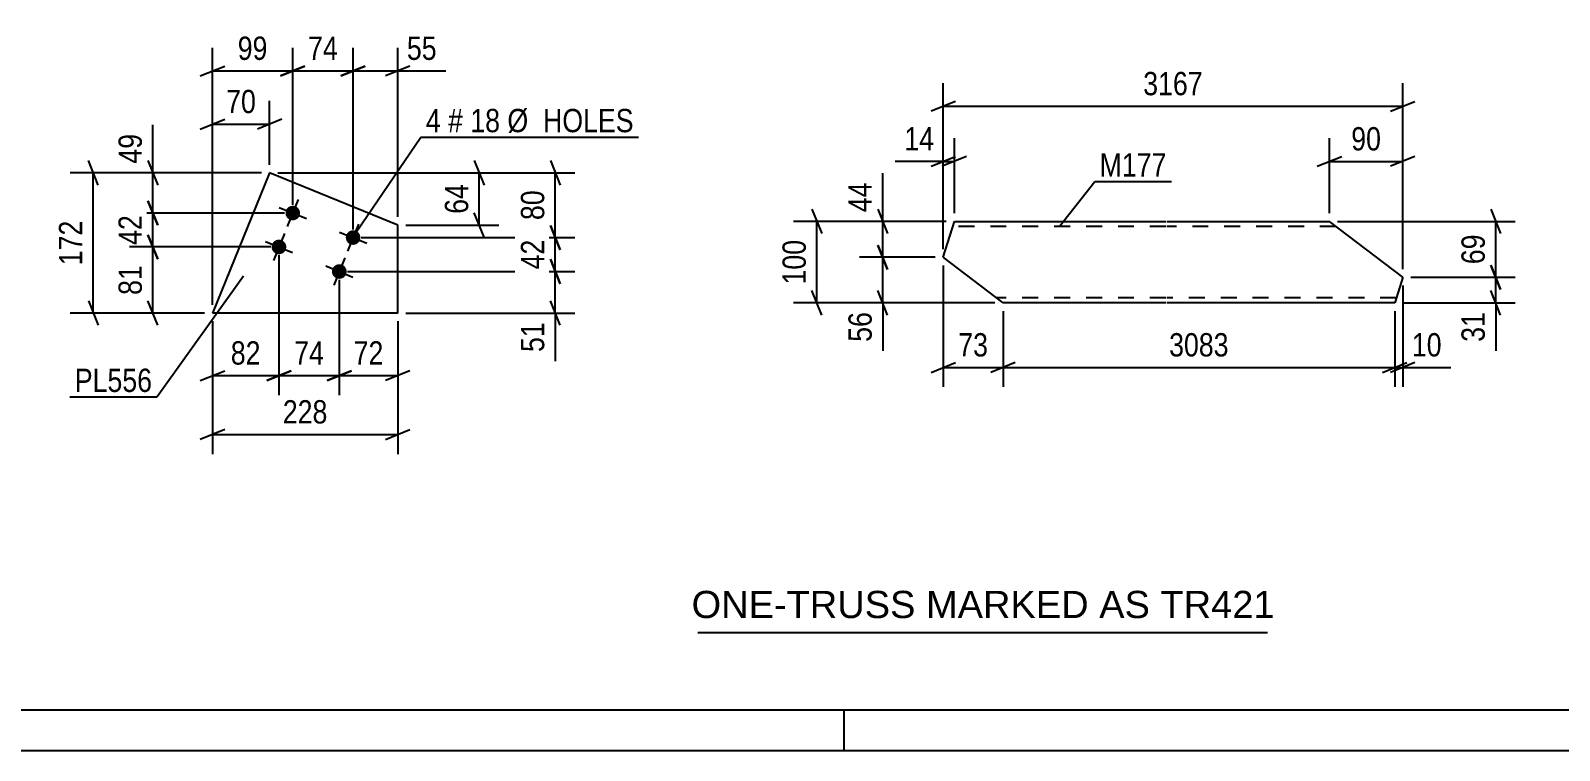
# Model space of a CAD drawing. Header units: millimetres. Extents: x 0 to 841, y 0 to 594.
# Drawn here: x 321 to 508.8, y 0 to 88.4 of the extents above; entities that cross this region are included whole.
import ezdxf

# ---------------------------------------------------------------- set-up
doc = ezdxf.new("R2010")
doc.units = ezdxf.units.MM
doc.linetypes.add('DXK_LINE_DOT2', pattern=[3.9198, 1.9599, -1.9599])
doc.styles.add('Arial', font='ARIAL.TTF', dxfattribs={"height": 0.2})
doc.styles.add('Arial Narrow', font='ARIALN.TTF', dxfattribs={"height": 0.2})

# ---------------------------------------------------------------- blocks, each defined once
blk = doc.blocks.new('Unknown-317311647-1113')
at = {"color": 5, "linetype": 'Continuous'}
for p, q in [((5, 5), (836, 5)), ((421, 0), (421, 5)), ((0, 0), (841, 0))]:
    blk.add_line(p, q, dxfattribs=at)
blk = doc.blocks.new('Part-317311647-6172 - 6166')
at = {"color": 2, "linetype": 'Continuous'}
for p, q in [((433.16, 60.56), (434.53, 64.96)), ((434.53, 64.96), (460.5, 64.96)), ((460.6, 64.96), (480.6, 64.96)), ((489.59, 58.11), (480.6, 64.96)), ((440.5, 54.96), (433.16, 60.56)), ((489.59, 58.11), (488.61, 54.96)), ((460.5, 54.96), (440.5, 54.96)), ((488.61, 54.96), (460.6, 54.96))]:
    blk.add_line(p, q, dxfattribs=at)
at = {"color": 7, "linetype": 'DXK_LINE_DOT2'}
for p, q in [((460.5, 64.36), (434.34, 64.36)), ((481.39, 64.36), (460.6, 64.36)), ((460.5, 55.56), (439.71, 55.56)), ((488.8, 55.56), (460.6, 55.56))]:
    blk.add_line(p, q, dxfattribs=at)
blk = doc.blocks.new('Part-317311647-11445 - 11444')
at = {"color": 2, "linetype": 'Continuous'}
for p, q in [((350.4, 70.93), (343.39, 53.71)), ((366.15, 64.52), (350.4, 70.93)), ((366.15, 53.71), (366.15, 64.52)), ((366.15, 53.71), (343.39, 53.71))]:
    blk.add_line(p, q, dxfattribs=at)
blk = doc.blocks.new('Bolt-317311647-11446 - 11444')
at = {"linetype": 'Continuous'}
for points in [[(354.08, 65.65, -1), (352.42, 66.33, -1)], [(361.49, 62.64, -1), (359.83, 63.32, -1)], [(352.39, 61.49, -1), (350.72, 62.17, -1)], [(359.8, 58.47, -1), (358.13, 59.15, -1)]]:
    blk.add_hatch(color=1, dxfattribs=at).paths.add_polyline_path(points)
at = {"color": 1, "linetype": 'Continuous'}
for p, q in [((353.93, 67.66), (352.57, 64.33)), ((351.58, 66.67), (354.92, 65.32)), ((361.34, 64.64), (359.98, 61.31)), ((349.89, 62.51), (353.22, 61.15)), ((352.23, 63.49), (350.87, 60.16)), ((358.99, 63.66), (362.33, 62.3)), ((359.64, 60.48), (358.28, 57.14)), ((357.3, 59.49), (360.63, 58.13))]:
    blk.add_line(p, q, dxfattribs=at)
blk = doc.blocks.new('StraightDimension-317311647-6255 - 6166')
at = {"color": 7, "linetype": 'Continuous'}
for p, q in [((500.42, 59.61), (501.62, 56.61)), ((490.59, 58.11), (503.42, 58.11)), ((501.62, 53.46), (500.42, 56.46)), ((501.02, 54.96), (501.02, 58.11)), ((489.61, 54.96), (503.42, 54.96))]:
    blk.add_line(p, q, dxfattribs=at)
at = {"color": 0}
blk.add_wipeout([(500.27, 54.44), (496.07, 54.44), (496.07, 49.58), (500.27, 49.58)], dxfattribs=at)
at = {"color": 7, "linetype": 'Continuous'}
blk.add_line((501.02, 54.96), (501.02, 49.06), dxfattribs=at)
blk.add_line((501.02, 54.96), (501.02, 49.06), dxfattribs=at)
at = {"color": 3, "style": 'Arial Narrow'}
blk.add_text('31', height=2.863, rotation=90.0002, dxfattribs=at).set_placement((499.67, 50.18))
blk = doc.blocks.new('StraightDimension-317311647-6231 - 6166')
at = {"color": 7, "linetype": 'Continuous'}
for p, q in [((500.42, 66.46), (501.62, 63.46)), ((481.6, 64.96), (503.42, 64.96)), ((501.02, 58.11), (501.02, 64.96)), ((501.62, 56.61), (500.42, 59.61)), ((490.59, 58.11), (503.42, 58.11))]:
    blk.add_line(p, q, dxfattribs=at)
at = {"color": 0}
blk.add_wipeout([(500.27, 63.96), (496.07, 63.96), (496.07, 59.11), (500.27, 59.11)], dxfattribs=at)
at = {"color": 3, "style": 'Arial Narrow'}
blk.add_text('69', height=2.863, rotation=90.0002, dxfattribs=at).set_placement((499.67, 59.71))
blk = doc.blocks.new('StraightDimension-317311647-6175 - 6166')
at = {"color": 7, "linetype": 'Continuous'}
for p, q in [((433.16, 61.56), (433.16, 81.96)), ((489.59, 59.11), (489.59, 81.96)), ((434.66, 79.71), (431.66, 78.51)), ((433.16, 79.11), (489.59, 79.11)), ((488.09, 78.51), (491.09, 79.71))]:
    blk.add_line(p, q, dxfattribs=at)
at = {"color": 0}
blk.add_wipeout([(465.63, 79.86), (465.63, 84.06), (457.12, 84.06), (457.12, 79.86)], dxfattribs=at)
at = {"color": 3, "style": 'Arial Narrow'}
blk.add_text('3167', height=2.863, dxfattribs=at).set_placement((457.72, 80.46))
blk = doc.blocks.new('StraightDimension-317311647-6360 - 6166')
at = {"color": 7, "linetype": 'Continuous'}
for p, q in [((417.02, 66.46), (418.22, 63.46)), ((433.53, 64.96), (414.77, 64.96)), ((417.62, 54.96), (417.62, 64.96)), ((418.22, 53.46), (417.02, 56.46)), ((439.5, 54.96), (414.77, 54.96))]:
    blk.add_line(p, q, dxfattribs=at)
at = {"color": 0}
blk.add_wipeout([(416.87, 63.31), (412.67, 63.31), (412.67, 56.62), (416.87, 56.62)], dxfattribs=at)
at = {"color": 3, "style": 'Arial Narrow'}
blk.add_text('100', height=2.863, rotation=90.0002, dxfattribs=at).set_placement((416.27, 57.22))
blk = doc.blocks.new('StraightDimension-317311647-6276 - 6166')
at = {"color": 7, "linetype": 'Continuous'}
for p, q in [((433.16, 61.56), (433.16, 75.18)), ((434.53, 65.96), (434.53, 75.18)), ((431.66, 71.73), (434.66, 72.93)), ((436.03, 72.93), (433.03, 71.73)), ((433.16, 72.33), (434.53, 72.33))]:
    blk.add_line(p, q, dxfattribs=at)
at = {"color": 0}
blk.add_wipeout([(432.63, 73.08), (432.63, 77.28), (427.77, 77.28), (427.77, 73.08)], dxfattribs=at)
at = {"color": 7, "linetype": 'Continuous'}
blk.add_line((433.16, 72.33), (427.25, 72.33), dxfattribs=at)
blk.add_line((433.16, 72.33), (427.25, 72.33), dxfattribs=at)
at = {"color": 3, "style": 'Arial Narrow'}
blk.add_text('14', height=2.863, dxfattribs=at).set_placement((428.37, 73.68))
blk = doc.blocks.new('StraightDimension-317311647-6186 - 6166')
at = {"color": 7, "linetype": 'Continuous'}
for p, q in [((425.12, 66.46), (426.32, 63.46)), ((433.53, 64.96), (422.87, 64.96)), ((425.72, 60.56), (425.72, 64.96)), ((426.32, 59.06), (425.12, 62.06)), ((432.16, 60.56), (422.87, 60.56))]:
    blk.add_line(p, q, dxfattribs=at)
at = {"color": 0}
blk.add_wipeout([(424.97, 70.35), (420.77, 70.35), (420.77, 65.49), (424.97, 65.49)], dxfattribs=at)
at = {"color": 7, "linetype": 'Continuous'}
blk.add_line((425.72, 64.96), (425.72, 70.87), dxfattribs=at)
blk.add_line((425.72, 64.96), (425.72, 70.87), dxfattribs=at)
at = {"color": 3, "style": 'Arial Narrow'}
blk.add_text('44', height=2.863, rotation=90.0002, dxfattribs=at).set_placement((424.37, 66.09))
blk = doc.blocks.new('StraightDimension-317311647-6206 - 6166')
at = {"color": 7, "linetype": 'Continuous'}
for p, q in [((425.12, 62.06), (426.32, 59.06)), ((432.16, 60.56), (422.87, 60.56)), ((425.72, 54.96), (425.72, 60.56)), ((426.32, 53.46), (425.12, 56.46)), ((439.5, 54.96), (422.87, 54.96))]:
    blk.add_line(p, q, dxfattribs=at)
at = {"color": 0}
blk.add_wipeout([(424.97, 54.44), (420.77, 54.44), (420.77, 49.58), (424.97, 49.58)], dxfattribs=at)
at = {"color": 7, "linetype": 'Continuous'}
blk.add_line((425.72, 54.96), (425.72, 49.06), dxfattribs=at)
blk.add_line((425.72, 54.96), (425.72, 49.06), dxfattribs=at)
at = {"color": 3, "style": 'Arial Narrow'}
blk.add_text('56', height=2.863, rotation=90.0002, dxfattribs=at).set_placement((424.37, 50.18))
blk = doc.blocks.new('StraightDimension-317311647-6290 - 6166')
at = {"color": 7, "linetype": 'Continuous'}
for p, q in [((480.6, 65.96), (480.6, 75.18)), ((489.59, 59.11), (489.59, 75.18)), ((479.1, 71.73), (482.1, 72.93)), ((480.6, 72.33), (489.59, 72.33)), ((491.09, 72.93), (488.09, 71.73))]:
    blk.add_line(p, q, dxfattribs=at)
at = {"color": 0}
blk.add_wipeout([(487.52, 73.08), (487.52, 77.28), (482.67, 77.28), (482.67, 73.08)], dxfattribs=at)
at = {"color": 3, "style": 'Arial Narrow'}
blk.add_text('90', height=2.863, dxfattribs=at).set_placement((483.27, 73.68))
blk = doc.blocks.new('StraightDimension-317311647-6309 - 6166')
at = {"color": 7, "linetype": 'Continuous'}
for p, q in [((433.16, 59.56), (433.16, 44.63)), ((440.5, 53.96), (440.5, 44.63)), ((431.66, 46.43), (434.66, 47.63)), ((433.16, 47.03), (440.5, 47.03)), ((442, 47.63), (439, 46.43))]:
    blk.add_line(p, q, dxfattribs=at)
at = {"color": 0}
blk.add_wipeout([(439.25, 47.78), (439.25, 51.98), (434.4, 51.98), (434.4, 47.78)], dxfattribs=at)
at = {"color": 3, "style": 'Arial Narrow'}
blk.add_text('73', height=2.863, dxfattribs=at).set_placement((435, 48.38))
blk = doc.blocks.new('StraightDimension-317311647-6326 - 6166')
at = {"color": 7, "linetype": 'Continuous'}
for p, q in [((440.5, 53.96), (440.5, 44.63)), ((488.61, 53.96), (488.61, 44.63)), ((442, 47.63), (439, 46.43)), ((440.5, 47.03), (488.61, 47.03)), ((487.11, 46.43), (490.11, 47.63))]:
    blk.add_line(p, q, dxfattribs=at)
at = {"color": 0}
blk.add_wipeout([(468.81, 47.78), (468.81, 51.98), (460.3, 51.98), (460.3, 47.78)], dxfattribs=at)
at = {"color": 3, "style": 'Arial Narrow'}
blk.add_text('3083', height=2.863, dxfattribs=at).set_placement((460.9, 48.38))
blk = doc.blocks.new('StraightDimension-317311647-6346 - 6166')
at = {"color": 7, "linetype": 'Continuous'}
for p, q in [((489.59, 57.11), (489.59, 44.63)), ((488.61, 53.96), (488.61, 44.63)), ((487.11, 46.43), (490.11, 47.63)), ((491.09, 47.63), (488.09, 46.43)), ((488.61, 47.03), (489.59, 47.03))]:
    blk.add_line(p, q, dxfattribs=at)
at = {"color": 0}
blk.add_wipeout([(494.97, 47.78), (494.97, 51.98), (490.12, 51.98), (490.12, 47.78)], dxfattribs=at)
at = {"color": 7, "linetype": 'Continuous'}
blk.add_line((489.59, 47.03), (495.5, 47.03), dxfattribs=at)
blk.add_line((489.59, 47.03), (495.5, 47.03), dxfattribs=at)
at = {"color": 3, "style": 'Arial Narrow'}
blk.add_text('10', height=2.863, dxfattribs=at).set_placement((490.72, 48.38))
blk = doc.blocks.new('StraightDimension-317311647-11499 - 11444')
at = {"color": 7, "linetype": 'Continuous'}
for p, q in [((329.34, 69.43), (328.14, 72.43)), ((349.4, 70.93), (325.89, 70.93)), ((328.74, 53.71), (328.74, 70.93)), ((328.14, 55.21), (329.34, 52.21)), ((342.39, 53.71), (325.89, 53.71))]:
    blk.add_line(p, q, dxfattribs=at)
at = {"color": 0}
blk.add_wipeout([(327.99, 65.66), (323.79, 65.66), (323.79, 58.98), (327.99, 58.98)], dxfattribs=at)
at = {"color": 3, "style": 'Arial Narrow'}
blk.add_text('172', height=2.863, rotation=90.0002, dxfattribs=at).set_placement((327.39, 59.58))
blk = doc.blocks.new('StraightDimension-317311647-11987 - 11444')
at = {"color": 7, "linetype": 'Continuous'}
for p, q in [((384.89, 60.31), (386.09, 57.31)), ((359.96, 58.81), (387.89, 58.81)), ((385.49, 53.71), (385.49, 58.81)), ((386.09, 52.21), (384.89, 55.21)), ((367.15, 53.71), (387.89, 53.71))]:
    blk.add_line(p, q, dxfattribs=at)
at = {"color": 0}
blk.add_wipeout([(384.74, 53.19), (380.54, 53.19), (380.54, 48.33), (384.74, 48.33)], dxfattribs=at)
at = {"color": 7, "linetype": 'Continuous'}
blk.add_line((385.49, 53.71), (385.49, 47.8), dxfattribs=at)
blk.add_line((385.49, 53.71), (385.49, 47.8), dxfattribs=at)
at = {"color": 3, "style": 'Arial Narrow'}
blk.add_text('51', height=2.863, rotation=90.0002, dxfattribs=at).set_placement((384.14, 48.93))
blk = doc.blocks.new('StraightDimension-317311647-11493 - 11444')
at = {"color": 7, "linetype": 'Continuous'}
for p, q in [((375.55, 72.43), (376.75, 69.43)), ((351.4, 70.93), (378.55, 70.93)), ((376.15, 64.52), (376.15, 70.93)), ((376.75, 63.02), (375.55, 66.02)), ((367.15, 64.52), (378.55, 64.52))]:
    blk.add_line(p, q, dxfattribs=at)
at = {"color": 0}
blk.add_wipeout([(375.4, 70.16), (371.2, 70.16), (371.2, 65.3), (375.4, 65.3)], dxfattribs=at)
at = {"color": 3, "style": 'Arial Narrow'}
blk.add_text('64', height=2.863, rotation=90.0002, dxfattribs=at).set_placement((374.8, 65.9))
blk = doc.blocks.new('StraightDimension-317311647-11485 - 11444')
at = {"color": 7, "linetype": 'Continuous'}
for p, q in [((343.39, 54.71), (343.39, 79.76)), ((350.4, 71.93), (350.4, 79.76)), ((341.89, 76.31), (344.89, 77.51)), ((351.9, 77.51), (348.9, 76.31)), ((343.39, 76.91), (350.4, 76.91))]:
    blk.add_line(p, q, dxfattribs=at)
at = {"color": 0}
blk.add_wipeout([(349.32, 77.66), (349.32, 81.86), (344.47, 81.86), (344.47, 77.66)], dxfattribs=at)
at = {"color": 3, "style": 'Arial Narrow'}
blk.add_text('70', height=2.863, dxfattribs=at).set_placement((345.07, 78.26))
blk = doc.blocks.new('StraightDimension-317311647-11489 - 11444')
at = {"color": 7, "linetype": 'Continuous'}
for p, q in [((343.39, 52.71), (343.39, 36.4)), ((366.15, 52.71), (366.15, 36.4)), ((344.89, 39.4), (341.89, 38.2)), ((343.39, 38.8), (366.15, 38.8)), ((364.65, 38.2), (367.65, 39.4))]:
    blk.add_line(p, q, dxfattribs=at)
at = {"color": 0}
blk.add_wipeout([(358.11, 39.55), (358.11, 43.75), (351.43, 43.75), (351.43, 39.55)], dxfattribs=at)
at = {"color": 3, "style": 'Arial Narrow'}
blk.add_text('228', height=2.863, dxfattribs=at).set_placement((352.03, 40.15))
blk = doc.blocks.new('StraightDimension-317311647-11503 - 11444')
at = {"color": 7, "linetype": 'Continuous'}
for p, q in [((360.66, 63.98), (360.66, 86.3)), ((366.15, 65.52), (366.15, 86.3)), ((359.16, 82.85), (362.16, 84.05)), ((360.66, 83.45), (366.15, 83.45)), ((367.65, 84.05), (364.65, 82.85))]:
    blk.add_line(p, q, dxfattribs=at)
at = {"color": 0}
blk.add_wipeout([(371.53, 84.2), (371.53, 88.4), (366.67, 88.4), (366.67, 84.2)], dxfattribs=at)
at = {"color": 7, "linetype": 'Continuous'}
blk.add_line((366.15, 83.45), (372.05, 83.45), dxfattribs=at)
blk.add_line((366.15, 83.45), (372.05, 83.45), dxfattribs=at)
at = {"color": 3, "style": 'Arial Narrow'}
blk.add_text('55', height=2.863, dxfattribs=at).set_placement((367.27, 84.8))
blk = doc.blocks.new('StraightDimension-317311647-11504 - 11444')
at = {"color": 7, "linetype": 'Continuous'}
for p, q in [((353.25, 66.99), (353.25, 86.3)), ((360.66, 63.98), (360.66, 86.3)), ((351.75, 82.85), (354.75, 84.05)), ((353.25, 83.45), (360.66, 83.45)), ((362.16, 84.05), (359.16, 82.85))]:
    blk.add_line(p, q, dxfattribs=at)
at = {"color": 0}
blk.add_wipeout([(359.38, 84.2), (359.38, 88.4), (354.53, 88.4), (354.53, 84.2)], dxfattribs=at)
at = {"color": 3, "style": 'Arial Narrow'}
blk.add_text('74', height=2.863, dxfattribs=at).set_placement((355.13, 84.8))
blk = doc.blocks.new('StraightDimension-317311647-11505 - 11444')
at = {"color": 7, "linetype": 'Continuous'}
for p, q in [((343.39, 54.71), (343.39, 86.3)), ((353.25, 66.99), (353.25, 86.3)), ((341.89, 82.85), (344.89, 84.05)), ((343.39, 83.45), (353.25, 83.45)), ((354.75, 84.05), (351.75, 82.85))]:
    blk.add_line(p, q, dxfattribs=at)
at = {"color": 0}
blk.add_wipeout([(350.75, 84.2), (350.75, 88.4), (345.89, 88.4), (345.89, 84.2)], dxfattribs=at)
at = {"color": 3, "style": 'Arial Narrow'}
blk.add_text('99', height=2.863, dxfattribs=at).set_placement((346.49, 84.8))
blk = doc.blocks.new('StraightDimension-317311647-11523 - 11444')
at = {"color": 7, "linetype": 'Continuous'}
for p, q in [((335.46, 72.43), (336.66, 69.43)), ((349.4, 70.93), (333.21, 70.93)), ((336.06, 65.99), (336.06, 70.93)), ((352.25, 65.99), (333.21, 65.99)), ((336.66, 64.49), (335.46, 67.49))]:
    blk.add_line(p, q, dxfattribs=at)
at = {"color": 0}
blk.add_wipeout([(335.31, 76.31), (331.11, 76.31), (331.11, 71.46), (335.31, 71.46)], dxfattribs=at)
at = {"color": 7, "linetype": 'Continuous'}
blk.add_line((336.06, 70.93), (336.06, 76.84), dxfattribs=at)
blk.add_line((336.06, 70.93), (336.06, 76.84), dxfattribs=at)
at = {"color": 3, "style": 'Arial Narrow'}
blk.add_text('49', height=2.863, rotation=90.0002, dxfattribs=at).set_placement((334.71, 72.06))
blk = doc.blocks.new('StraightDimension-317311647-11524 - 11444')
at = {"color": 7, "linetype": 'Continuous'}
for p, q in [((352.25, 65.99), (333.21, 65.99)), ((335.46, 67.49), (336.66, 64.49)), ((336.06, 61.83), (336.06, 65.99)), ((336.66, 60.33), (335.46, 63.33)), ((350.55, 61.83), (333.21, 61.83))]:
    blk.add_line(p, q, dxfattribs=at)
at = {"color": 0}
blk.add_wipeout([(335.31, 66.34), (331.11, 66.34), (331.11, 61.48), (335.31, 61.48)], dxfattribs=at)
at = {"color": 3, "style": 'Arial Narrow'}
blk.add_text('42', height=2.863, rotation=90.0002, dxfattribs=at).set_placement((334.71, 62.08))
blk = doc.blocks.new('StraightDimension-317311647-11956 - 11444')
at = {"color": 7, "linetype": 'Continuous'}
for p, q in [((358.96, 57.81), (358.96, 43.63)), ((366.15, 52.71), (366.15, 43.63)), ((357.46, 45.43), (360.46, 46.63)), ((358.96, 46.03), (366.15, 46.03)), ((367.65, 46.63), (364.65, 45.43))]:
    blk.add_line(p, q, dxfattribs=at)
at = {"color": 0}
blk.add_wipeout([(364.98, 46.78), (364.98, 50.98), (360.13, 50.98), (360.13, 46.78)], dxfattribs=at)
at = {"color": 3, "style": 'Arial Narrow'}
blk.add_text('72', height=2.863, dxfattribs=at).set_placement((360.73, 47.38))
blk = doc.blocks.new('StraightDimension-317311647-11525 - 11444')
at = {"color": 7, "linetype": 'Continuous'}
for p, q in [((335.46, 63.33), (336.66, 60.33)), ((350.55, 61.83), (333.21, 61.83)), ((336.06, 53.71), (336.06, 61.83)), ((336.66, 52.21), (335.46, 55.21)), ((342.39, 53.71), (333.21, 53.71))]:
    blk.add_line(p, q, dxfattribs=at)
at = {"color": 0}
blk.add_wipeout([(335.31, 60.2), (331.11, 60.2), (331.11, 55.34), (335.31, 55.34)], dxfattribs=at)
at = {"color": 3, "style": 'Arial Narrow'}
blk.add_text('81', height=2.863, rotation=90.0002, dxfattribs=at).set_placement((334.71, 55.94))
blk = doc.blocks.new('StraightDimension-317311647-11957 - 11444')
at = {"color": 7, "linetype": 'Continuous'}
for p, q in [((351.55, 60.83), (351.55, 43.63)), ((358.96, 57.81), (358.96, 43.63)), ((350.05, 45.43), (353.05, 46.63)), ((351.55, 46.03), (358.96, 46.03)), ((360.46, 46.63), (357.46, 45.43))]:
    blk.add_line(p, q, dxfattribs=at)
at = {"color": 0}
blk.add_wipeout([(357.69, 46.78), (357.69, 50.98), (352.83, 50.98), (352.83, 46.78)], dxfattribs=at)
at = {"color": 3, "style": 'Arial Narrow'}
blk.add_text('74', height=2.863, dxfattribs=at).set_placement((353.43, 47.38))
blk = doc.blocks.new('StraightDimension-317311647-11958 - 11444')
at = {"color": 7, "linetype": 'Continuous'}
for p, q in [((351.55, 60.83), (351.55, 43.63)), ((343.39, 52.71), (343.39, 43.63)), ((341.89, 45.43), (344.89, 46.63)), ((343.39, 46.03), (351.55, 46.03)), ((353.05, 46.63), (350.05, 45.43))]:
    blk.add_line(p, q, dxfattribs=at)
at = {"color": 0}
blk.add_wipeout([(349.9, 46.78), (349.9, 50.98), (345.04, 50.98), (345.04, 46.78)], dxfattribs=at)
at = {"color": 3, "style": 'Arial Narrow'}
blk.add_text('82', height=2.863, dxfattribs=at).set_placement((345.64, 47.38))
blk = doc.blocks.new('StraightDimension-317311647-11985 - 11444')
at = {"color": 7, "linetype": 'Continuous'}
for p, q in [((384.89, 72.43), (386.09, 69.43)), ((351.4, 70.93), (387.89, 70.93)), ((385.49, 62.98), (385.49, 70.93)), ((386.09, 61.48), (384.89, 64.48)), ((361.66, 62.98), (387.89, 62.98))]:
    blk.add_line(p, q, dxfattribs=at)
at = {"color": 0}
blk.add_wipeout([(384.74, 69.38), (380.54, 69.38), (380.54, 64.53), (384.74, 64.53)], dxfattribs=at)
at = {"color": 3, "style": 'Arial Narrow'}
blk.add_text('80', height=2.863, rotation=90.0002, dxfattribs=at).set_placement((384.14, 65.13))
blk = doc.blocks.new('StraightDimension-317311647-11986 - 11444')
at = {"color": 7, "linetype": 'Continuous'}
for p, q in [((384.89, 64.48), (386.09, 61.48)), ((361.66, 62.98), (387.89, 62.98)), ((385.49, 58.81), (385.49, 62.98)), ((386.09, 57.31), (384.89, 60.31)), ((359.96, 58.81), (387.89, 58.81))]:
    blk.add_line(p, q, dxfattribs=at)
at = {"color": 0}
blk.add_wipeout([(384.74, 63.32), (380.54, 63.32), (380.54, 58.47), (384.74, 58.47)], dxfattribs=at)
at = {"color": 3, "style": 'Arial Narrow'}
blk.add_text('42', height=2.863, rotation=90.0002, dxfattribs=at).set_placement((384.14, 59.07))
blk = doc.blocks.new('Unknown-317311647-12599')
at = {"color": 7, "linetype": 'Continuous'}
blk.add_line((403, 14.5), (473, 14.5), dxfattribs=at)
at = {"color": 7, "style": 'Arial'}
blk.add_text('ONE-TRUSS MARKED AS TR421', height=3.3428, dxfattribs=at).set_placement((402.24, 16.25))
blk = doc.blocks.new('Mark-317311647-6168 - 6166')
at = {"color": 0}
blk.add_wipeout([(460.58, 70.47), (460.58, 73.47), (452.36, 73.47), (452.36, 70.47)], dxfattribs=at)
blk.add_wipeout([(460.58, 70.47), (460.58, 73.47), (452.36, 73.47), (452.36, 70.47)], dxfattribs=at)
at = {"color": 30, "linetype": 'Continuous'}
for p, q in [((447.5, 64.47), (451.76, 69.87)), ((451.76, 69.87), (461.18, 69.87))]:
    blk.add_line(p, q, dxfattribs=at)
at = {"color": 3, "style": 'Arial Narrow'}
blk.add_text('M177', height=2.863, dxfattribs=at).set_placement((452.36, 70.47))
blk = doc.blocks.new('Mark-317311647-11548 - 11444')
at = {"color": 0}
blk.add_wipeout([(335.98, 44.02), (335.98, 47.02), (326.48, 47.02), (326.48, 44.02)], dxfattribs=at)
blk.add_wipeout([(335.98, 44.02), (335.98, 47.02), (326.48, 47.02), (326.48, 44.02)], dxfattribs=at)
at = {"color": 30, "linetype": 'Continuous'}
for p in [(347.19, 58.23), (325.88, 43.42)]:
    blk.add_line(p, (336.58, 43.42), dxfattribs=at)
at = {"color": 3, "style": 'Arial Narrow'}
blk.add_text('PL556', height=2.863, dxfattribs=at).set_placement((326.48, 44.02))
blk = doc.blocks.new('Mark-317311647-11551 - 11444')
at = {"color": 0}
blk.add_wipeout([(371.43, 75.92), (371.43, 78.92), (369.6, 78.92), (369.6, 75.92)], dxfattribs=at)
blk.add_wipeout([(371.43, 75.92), (371.43, 78.92), (369.6, 78.92), (369.6, 75.92)], dxfattribs=at)
at = {"color": 7, "linetype": 'Continuous'}
blk.add_line((360.41, 62.73), (369, 75.32), dxfattribs=at)
at = {"color": 3, "style": 'Arial Narrow'}
blk.add_text('4', height=2.86, dxfattribs=at).set_placement((369.6, 75.92))
at = {"color": 0}
blk.add_wipeout([(374.16, 75.92), (374.16, 78.92), (372.33, 78.92), (372.33, 75.92)], dxfattribs=at)
blk.add_wipeout([(374.16, 75.92), (374.16, 78.92), (372.33, 78.92), (372.33, 75.92)], dxfattribs=at)
blk.add_wipeout([(378.72, 75.92), (378.72, 78.92), (375.06, 78.92), (375.06, 75.92)], dxfattribs=at)
blk.add_wipeout([(378.72, 75.92), (378.72, 78.92), (375.06, 78.92), (375.06, 75.92)], dxfattribs=at)
at = {"color": 3, "style": 'Arial Narrow'}
for s, height, p in [('#', 2.86, (372.33, 75.92)), ('18', 2.863, (375.06, 75.92))]:
    blk.add_text(s, height=height, dxfattribs=at).set_placement(p)
at = {"color": 0}
blk.add_wipeout([(395.14, 75.92), (395.14, 78.92), (379.62, 78.92), (379.62, 75.92)], dxfattribs=at)
blk.add_wipeout([(395.14, 75.92), (395.14, 78.92), (379.62, 78.92), (379.62, 75.92)], dxfattribs=at)
at = {"color": 7, "linetype": 'Continuous'}
blk.add_line((369, 75.32), (395.74, 75.32), dxfattribs=at)
at = {"color": 3, "style": 'Arial Narrow'}
blk.add_text('Ø  HOLES', height=2.863, dxfattribs=at).set_placement((379.62, 75.92))

msp = doc.modelspace()

# ---------------------------------------------------------------- block references
for name in ['Unknown-317311647-1113', 'Part-317311647-11445 - 11444', 'Bolt-317311647-11446 - 11444', 'Part-317311647-6172 - 6166', 'Unknown-317311647-12599']:
    msp.add_blockref(name, (0, 0))

# ---------------------------------------------------------------- next in the draw order: block references
for name in ['StraightDimension-317311647-11499 - 11444', 'StraightDimension-317311647-11493 - 11444', 'StraightDimension-317311647-11987 - 11444', 'StraightDimension-317311647-6255 - 6166']:
    msp.add_blockref(name, (0, 0))

# ---------------------------------------------------------------- next in the draw order: block references
for name in ['StraightDimension-317311647-11503 - 11444', 'StraightDimension-317311647-11485 - 11444', 'StraightDimension-317311647-6231 - 6166', 'StraightDimension-317311647-11489 - 11444']:
    msp.add_blockref(name, (0, 0))

# ---------------------------------------------------------------- next in the draw order: block references
for name in ['StraightDimension-317311647-11504 - 11444', 'StraightDimension-317311647-6175 - 6166', 'StraightDimension-317311647-11956 - 11444']:
    msp.add_blockref(name, (0, 0))

# ---------------------------------------------------------------- next in the draw order: block references
for name in ['StraightDimension-317311647-11505 - 11444', 'StraightDimension-317311647-6290 - 6166', 'Mark-317311647-6168 - 6166', 'StraightDimension-317311647-6360 - 6166']:
    msp.add_blockref(name, (0, 0))

# ---------------------------------------------------------------- next in the draw order: block references
for name in ['StraightDimension-317311647-6276 - 6166', 'StraightDimension-317311647-11523 - 11444']:
    msp.add_blockref(name, (0, 0))

# ---------------------------------------------------------------- next in the draw order: block references
for name in ['StraightDimension-317311647-6186 - 6166', 'StraightDimension-317311647-11524 - 11444']:
    msp.add_blockref(name, (0, 0))

# ---------------------------------------------------------------- next in the draw order: block references
for name in ['StraightDimension-317311647-11525 - 11444', 'StraightDimension-317311647-6206 - 6166']:
    msp.add_blockref(name, (0, 0))

# ---------------------------------------------------------------- next in the draw order: block references
for name in ['StraightDimension-317311647-11957 - 11444', 'StraightDimension-317311647-6309 - 6166']:
    msp.add_blockref(name, (0, 0))

# ---------------------------------------------------------------- next in the draw order: block references
for name in ['StraightDimension-317311647-11958 - 11444', 'StraightDimension-317311647-6326 - 6166']:
    msp.add_blockref(name, (0, 0))

# ---------------------------------------------------------------- next in the draw order: block references
for name in ['StraightDimension-317311647-11985 - 11444', 'Mark-317311647-11548 - 11444', 'StraightDimension-317311647-6346 - 6166']:
    msp.add_blockref(name, (0, 0))

# ---------------------------------------------------------------- next in the draw order: block references
msp.add_blockref('StraightDimension-317311647-11986 - 11444', (0, 0))

# ---------------------------------------------------------------- next in the draw order: block references
msp.add_blockref('Mark-317311647-11551 - 11444', (0, 0))

doc.saveas('drawing.dxf')
